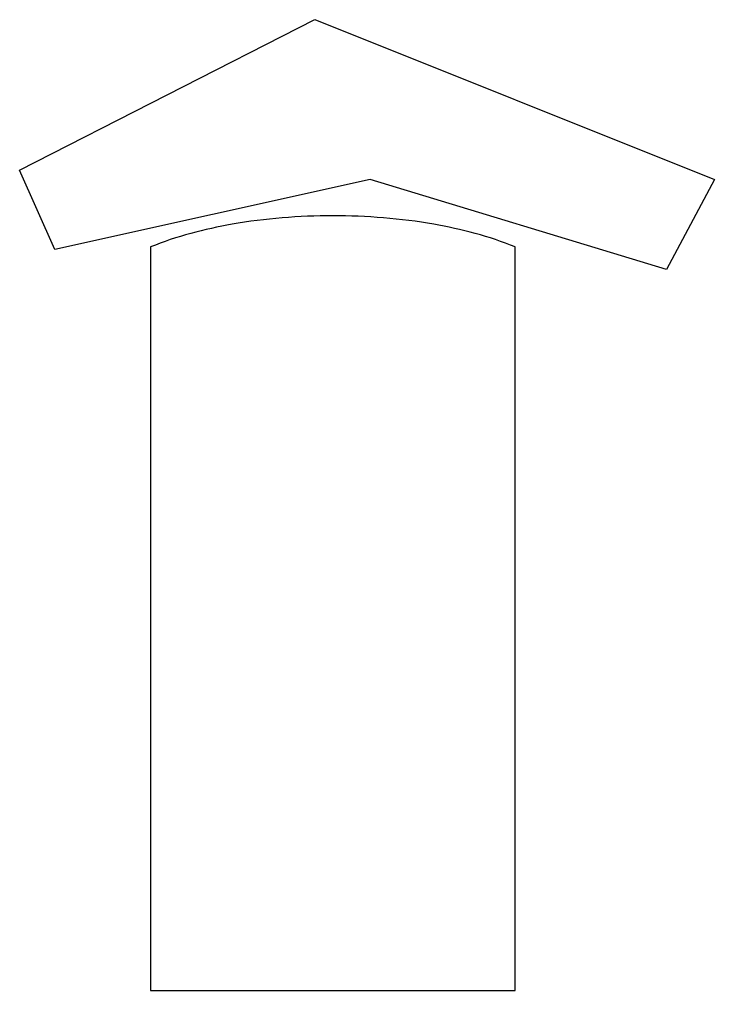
# Model space of a CAD drawing. Header units: millimetres. Extents: x -47 to 57, y -100 to 44.
import ezdxf

# ---------------------------------------------------------------- set-up
doc = ezdxf.new("R2010")
doc.units = ezdxf.units.MM
doc.layers.get('0').update_dxf_attribs({"linetype": 'CONTINUOUS'})

msp = doc.modelspace()

# ---------------------------------------------------------------- linework, layer by layer
for p, q in [((-27.06, 10.28), (-27.06, -100)), ((27.06, -100), (27.06, 10.28)), ((-27.06, -100), (27.06, -100))]:
    msp.add_line(p, q)
msp.add_lwpolyline([(-46.52, 21.65), (-2.7, 44.03), (56.63, 20.3), (49.48, 6.95), (5.53, 20.3), (-41.26, 9.92)], close=True)
for points, knots in [([(0, 14.91), (-4.98, 14.91), (-10.07, 14.51), (-19.03, 12.94), (-23.25, 11.85), (-27.06, 10.28)], [0, 0, 0, 0, 1.492538, 1.492538, 2.736496, 2.736496, 2.736496, 2.736496]), ([(27.06, 10.28), (23.25, 11.85), (19.03, 12.94), (10.08, 14.51), (4.98, 14.91), (0, 14.91)], [0.054121, 0.054121, 0.054121, 0.054121, 1.284285, 1.284285, 2.760903, 2.760903, 2.760903, 2.760903])]:
    msp.add_open_spline(points, degree=3, knots=knots)

doc.saveas('drawing.dxf')
